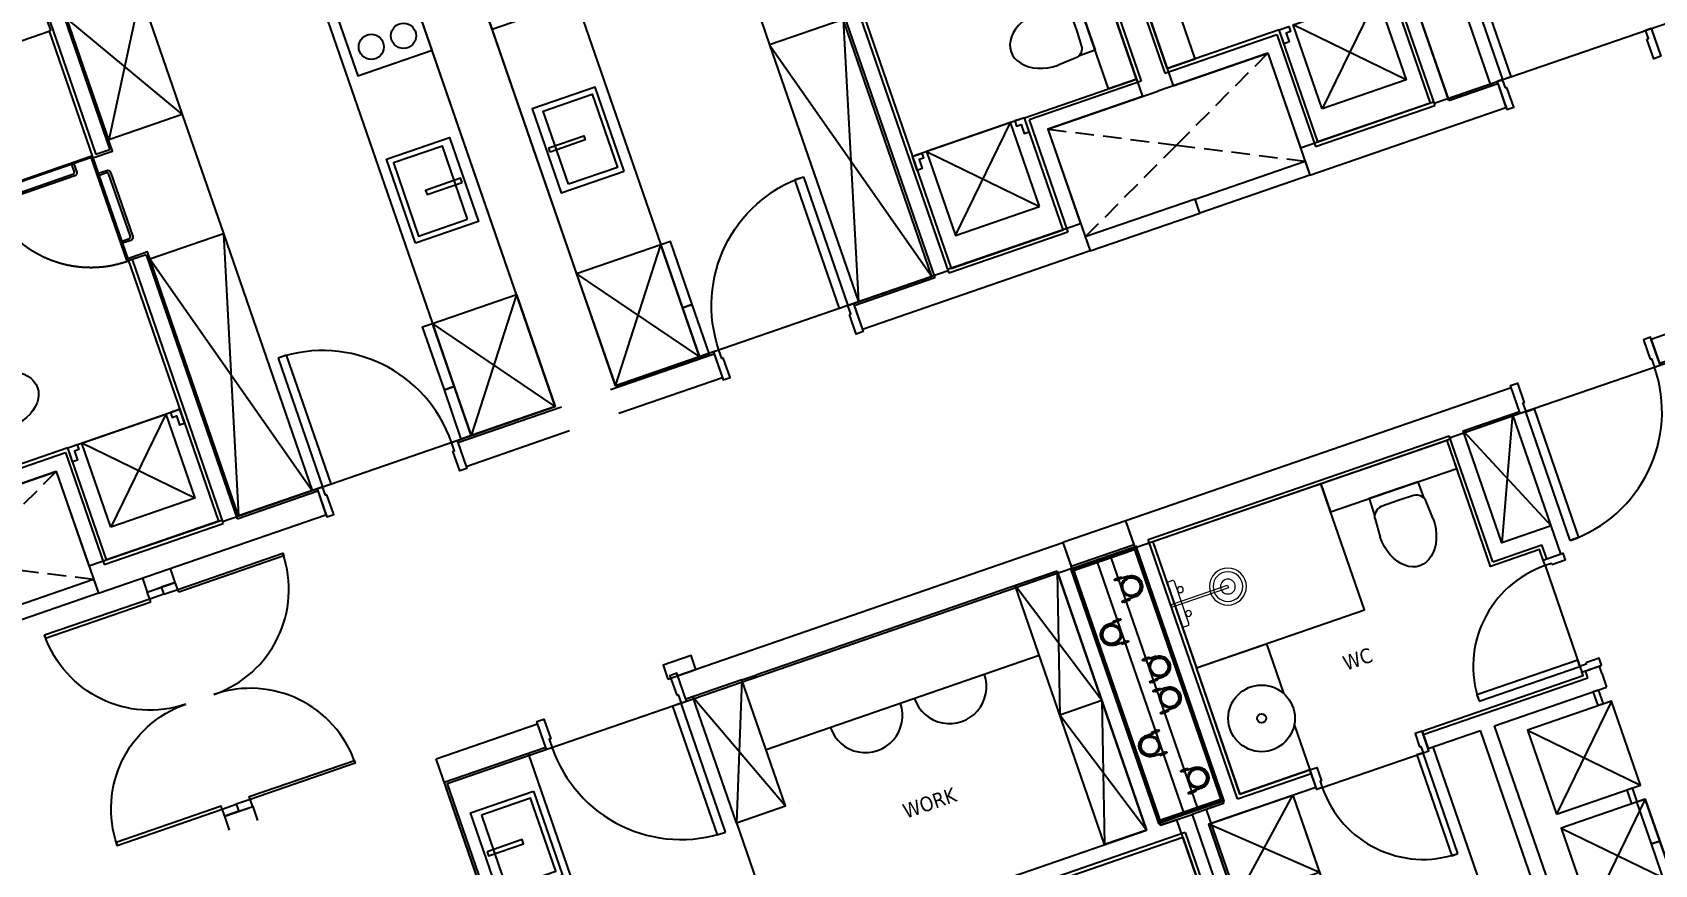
# Model space of a CAD drawing. Header units: millimetres. Extents: x -361699137 to 361252145, y -356478932 to 356523199.
# Drawn here: x 254932 to 265879, y 38979 to 44596 of the extents above; entities that cross this region are included whole.
import ezdxf

# ---------------------------------------------------------------- set-up
doc = ezdxf.new("R2010")
doc.units = ezdxf.units.MM
doc.header["$LTSCALE"] = 100
doc.header["$MEASUREMENT"] = 0
doc.set_wipeout_variables(frame=1)
doc.linetypes.add('ACAD_ISO03W100', pattern=[30, 12, -18])
doc.linetypes.add('HIDDEN', pattern=[0.375, 0.25, -0.125])
for name, color, linetype in [('1-CAPLANH', 4, 'Continuous'), ('1-Chu thich', 4, 'Continuous'), ('1VinaPVC-Text', 9, 'Continuous'), ('A-_FURN----_E-_N', 251, 'Continuous'), ('A-_SANIEQPT_E-_N', 251, 'Continuous'), ('A-ANNO-ROOM', 50, 'Continuous'), ('A-WALL', 11, 'Continuous'), ('IDEA - dim', 251, 'Continuous'), ('KT-Cua', 36, 'Continuous'), ('KT-Khuat', 9, 'HIDDEN'), ('KT-Net manh', 139, 'Continuous'), ('KT-Tuong', 1, 'Continuous'), ('NDT Cap nuoc', 4, 'Continuous')]:
    doc.layers.add(name, color=color, linetype=linetype)
doc.layers.add('A- NOI THAT', color=3, linetype='Continuous', lineweight=9)
doc.layers.add('A-NoiThat', color=39, linetype='Continuous', lineweight=13)
doc.layers.add('dien tich thong thuy', color=3, linetype='Continuous', plot=False)
doc.styles.add('220126_HDN_HBA typical plan$0$211210_HDN_HBA_TYPICAL PLAN CORE OPT 1$0$HBA-Text', font='GOTHIC.TTF')
doc.styles.add('Tahoma', font='tahoma.ttf')

# ---------------------------------------------------------------- blocks, each defined once
blk = doc.blocks.new('A$C1AAC5519')
at = {"layer": 'A-ANNO-ROOM', "insert": (773, 1217), "char_height": 600, "attachment_point": 2, "rotation": 50.4488, "style": '220126_HDN_HBA typical plan$0$211210_HDN_HBA_TYPICAL PLAN CORE OPT 1$0$HBA-Text'}
blk.add_mtext_dynamic_manual_height_columns('S.B1.', width=722857412.87, gutter_width=9766, heights=[0], dxfattribs=at)
blk = doc.blocks.new('A$C418F5BC8')
at = {"layer": 'A-ANNO-ROOM', "insert": (648, 1091), "char_height": 600, "attachment_point": 2, "rotation": 50.4488, "style": '220126_HDN_HBA typical plan$0$211210_HDN_HBA_TYPICAL PLAN CORE OPT 1$0$HBA-Text'}
blk.add_mtext_dynamic_manual_height_columns('SL-S', width=722857412.87, gutter_width=9766, heights=[0], dxfattribs=at)
blk = doc.blocks.new('A$C2A6C5140')
at = {"layer": 'A-ANNO-ROOM', "insert": (731, 1190, 0), "char_height": 600, "attachment_point": 2, "rotation": 50.4488, "style": '220126_HDN_HBA typical plan$0$211210_HDN_HBA_TYPICAL PLAN CORE OPT 1$0$HBA-Text'}
blk.add_mtext_dynamic_manual_height_columns('2-BR', width=722857412.87, gutter_width=9766, heights=[0], dxfattribs=at)
blk = doc.blocks.new('A$C5388591E')
at = {"layer": 'A-ANNO-ROOM', "insert": (894, 842, 0), "char_height": 600, "attachment_point": 2, "rotation": 1.4065, "style": '220126_HDN_HBA typical plan$0$211210_HDN_HBA_TYPICAL PLAN CORE OPT 1$0$HBA-Text'}
blk.add_mtext_dynamic_manual_height_columns('3-BR', width=722857412.87, gutter_width=9766, heights=[0], dxfattribs=at)
blk = doc.blocks.new('A$C21AF0CCA')
at = {"layer": 'A-ANNO-ROOM', "insert": (1198, 815), "char_height": 600, "attachment_point": 2, "rotation": 0.1054, "style": '220126_HDN_HBA typical plan$0$211210_HDN_HBA_TYPICAL PLAN CORE OPT 1$0$HBA-Text'}
blk.add_mtext_dynamic_manual_height_columns('S.B1P.', width=722857412.87, gutter_width=9766, heights=[0], dxfattribs=at)
blk = doc.blocks.new('12')
at = {"layer": 'A-_FURN----_E-_N', "linetype": 'Continuous'}
for points in [[(1895, 4298), (995, 4298), (995, 4098), (1895, 4098)], [(395, 3398), (995, 3398), (995, 2798), (395, 2798)], [(995, 3498), (995, 3430), (959, 3430), (959, 3462), (895, 3462), (895, 3498)]]:
    blk.add_lwpolyline(points, close=True, dxfattribs=at)
at = {"layer": 'IDEA - dim'}
for points in [[(0, 3623), (0, 4408), (100, 4408), (100, 3623)], [(170, 2573), (2005, 2573), (2005, 2273), (170, 2273)], [(125, 2173), (125, 2183), (185, 2183), (185, 2223), (-15, 2223), (-15, 2173)], [(1205, 2183), (185, 2183), (185, 2123), (1205, 2123)], [(125, 1173), (125, 1163), (185, 1163), (185, 1123), (-15, 1123), (-15, 1173)]]:
    blk.add_lwpolyline(points, close=True, dxfattribs=at)
blk.add_lwpolyline([(2055, 2698), (195, 2698), (195, 3498), (995, 3498), (995, 4298), (3695, 4298), (3695, 2698), (2805, 2698)], dxfattribs=at)
at = {"layer": 'KT-Khuat', "ltscale": 5, "extrusion": (2.71928e-09, -1.5929e-08, 1), "elevation": 0}
blk.add_lwpolyline([(870, 3623), (485, 4408), (100, 3623)], dxfattribs=at)
at = {"layer": 'KT-Net manh', "linetype": 'ACAD_ISO03W100', "ltscale": 4}
for p, q in [((395, 2798), (995, 3398)), ((995, 2798), (395, 3398))]:
    blk.add_line(p, q, dxfattribs=at)
at = {"layer": 'KT-Tuong'}
for p, q in [((870, 3623), (870, 4408)), ((9600, 4323), (970, 4323)), ((970, 4323), (970, 3523)), ((870, 3623), (0, 3623)), ((170, 3523), (170, 2673)), ((970, 3523), (170, 3523)), ((2055, 2673), (170, 2673)), ((2055, 2573), (170, 2573))]:
    blk.add_line(p, q, dxfattribs=at)
for points in [[(0, 3623), (0, 2223)], [(170, 2573), (170, 2223), (0, 2223)]]:
    blk.add_lwpolyline(points, dxfattribs=at)
at = {"layer": 'KT-Tuong', "elevation": 0}
blk.add_lwpolyline([(170, 1123), (0, 1123)], dxfattribs=at)
blk = doc.blocks.new('220126_HDN_HBA typical plan$0$210902_YS plan 330pm ver13$0$TOTO-WC-CW822J')
at = {"color": 0}
blk.add_lwpolyline([(-177, -119), (-175, 0), (175, 0), (177, -119)], dxfattribs=at)
blk.add_lwpolyline([(-190, -270), (-183, -145, -0.39087), (-115, -78), (-28, -76, -0.013886), (28, -76), (115, -78, -0.39087), (183, -145), (190, -270)], format="xyb", dxfattribs=at)
blk.add_ellipse((0, -270), major_axis=(0, -270), ratio=0.703704, start_param=4.712389, end_param=7.853982, dxfattribs=at)
blk = doc.blocks.new('cuawc')
at = {"layer": 'IDEA - dim'}
blk.add_lwpolyline([(-760, 0), (-10, 0), (-10, -10), (-760, -10)], close=True, dxfattribs=at)
blk.add_lwpolyline([(-135, -10), (-135, -70, -0.414214), (-155, -90), (-615, -90, -0.414214), (-635, -70), (-635, -10), (-620, -10), (-620, -65, 0.414214), (-610, -75), (-160, -75, 0.414214), (-150, -65), (-150, -10), (-135, -10)], format="xyb", dxfattribs=at)
at = {"layer": 'KT-Cua'}
blk.add_lwpolyline([(-10, -750), (-10, 0), (0, 0), (0, -750)], close=True, dxfattribs=at)
blk.add_lwpolyline([(0, -125), (60, -125, -0.414214), (80, -145), (80, -605, -0.414214), (60, -625), (0, -625), (0, -610), (55, -610, 0.414214), (65, -600), (65, -150, 0.414214), (55, -140), (0, -140), (0, -125)], format="xyb", dxfattribs=at)
at = {"layer": 'KT-Net manh', "linetype": 'ACAD_ISO03W100', "ltscale": 4}
blk.add_arc((-10, 0), 750, 179.9997, 270.7646, dxfattribs=at)
blk = doc.blocks.new('17-23F MEA_1BR (Type-2)$0$1X-LAMP1')
at = {"color": 0, "linetype": 'ByBlock', "lineweight": -2}
for p, q in [((0.033, -0.058), (-0.59, 1.022)), ((0.033, -0.058), (-0.59, 1.022)), ((0.033, 0.058), (-0.59, -1.022)), ((0.033, 0.058), (-0.59, -1.022)), ((-0.067, 0), (1.18, 0)), ((-0.067, 0), (1.18, 0))]:
    blk.add_line(p, q, dxfattribs=at)
at = {"color": 0, "linetype": 'ByBlock', "lineweight": -2, "const_width": 0.0333}
for points in [[(-0.481, 0.833), (-0.582, 1.009)], [(-0.481, 0.833), (-0.582, 1.009)], [(0.962, 0), (1.165, 0)], [(0.962, 0), (1.165, 0)], [(-0.481, -0.833), (-0.582, -1.009)], [(-0.481, -0.833), (-0.582, -1.009)]]:
    blk.add_lwpolyline(points, dxfattribs=at)
at = {"color": 0, "linetype": 'ByBlock', "lineweight": -2}
for radius in [1, 0.867, 0.867, 0.367, 0.367]:
    blk.add_circle((0, 0), radius, dxfattribs=at)
blk = doc.blocks.new('17-23F MEA_1BR (Type-2)$0$IFF-TABLE LAMP')
blk.add_line((40, 192), (40, 207))
at = {"ltscale": 10}
blk.add_lwpolyline([(0, 300), (0, 100)], dxfattribs=at)
blk.add_lwpolyline([(0, 192), (0, 207), (260, 207), (260, 192)], close=True)
blk.add_circle((240, 200), 150)
at = {"layer": 'A- NOI THAT'}
blk.add_line((220, 192), (220, 207), dxfattribs=at)
at = {"ltscale": 10, "xscale": 150.0000000000582, "yscale": 150.0000000000582, "zscale": 1068.863950547171, "rotation": 359.9999999945528}
blk.add_blockref('17-23F MEA_1BR (Type-2)$0$1X-LAMP1', (240, 200), dxfattribs=at)
blk = doc.blocks.new('bk')
at = {"layer": 'IDEA - dim'}
blk.add_lwpolyline([(0, -1378), (50, -1378), (50, 1812), (0, 1812), (0, 1578), (0, 1378)], close=True, dxfattribs=at)
blk.add_lwpolyline([(50, -1338), (65, -1338), (65, 1783), (50, 1783)], dxfattribs=at)
for centre in [(340, 1488), (340, -1053)]:
    blk.add_circle(centre, 225, dxfattribs=at)
blk.add_blockref('17-23F MEA_1BR (Type-2)$0$IFF-TABLE LAMP', (100, 1288), dxfattribs=at)
at = {"layer": 'IDEA - dim', "xscale": -1, "rotation": 180}
blk.add_blockref('17-23F MEA_1BR (Type-2)$0$IFF-TABLE LAMP', (100, -853), dxfattribs=at)
blk.add_wipeout([(2295, 1812), (688, 1812), (688, -1378), (2295, -1378)]).dxf.layer = 'IDEA - dim'
at = {"layer": 'IDEA - dim'}
blk.add_lwpolyline([(688, -1378), (2295, -1378), (2295, 1812), (688, 1812)], close=True, dxfattribs=at)
blk.add_wipeout([(2090, 1147), (2092, 1147), (2094, 1146), (2095, 1144), (2095, 1142), (2095, -708), (2095, -709), (2094, -711), (2092, -712), (2090, -713), (65, -713), (65, -701), (65, -698), (65, -688), (65, -681), (65, -670), (65, -663), (65, 1109), (65, 1117), (65, 1122), (65, 1128), (65, 1131), (65, 1136), (65, 1142), (65, 1147)]).dxf.layer = 'IDEA - dim'
for p, q in [((65, 1122), (2060, 1122)), ((2070, 1112), (2070, -678)), ((2060, -688), (65, -688))]:
    blk.add_line(p, q, dxfattribs=at)
for points in [[(65, 1147), (65, -713), (2090, -713, 0.414214), (2095, -708), (2095, 1142, 0.414214), (2090, 1147)], [(2065, 1097), (2065, -663, -0.414214), (2045, -683), (85, -683, -0.414214), (65, -663), (65, 1097, -0.414214), (85, 1117), (2045, 1117, -0.414214)]]:
    blk.add_lwpolyline(points, format="xyb", close=True, dxfattribs=at)
blk.add_lwpolyline([(954, 1117), (667, -683), (954, -683), (954, 1117)], dxfattribs=at)
for points in [[(131, 1020, 0.032227), (118, 281, 0.69541), (135, 263, -0.068192), (318, 282)], [(328, 995, -0.194778), (148, 1037, 0.69541), (131, 1020, -0.068699), (144, 927)], [(538, 579, -0.024407), (575, 1003, 0.682044), (558, 1021, -0.019119), (351, 999)], [(360, 327, 0.037389), (362, 795, -0.69541), (376, 809, 0.212902), (666, 818, -0.682044), (681, 805, 0.003833), (664, 388)], [(538, 579, 0.037804), (560, 280, -0.682044), (543, 262, 0.015388), (377, 276, 0.015388)], [(663, 456, 0.128337), (681, 298, -0.682044), (668, 283, 0.016516), (473, 299)], [(454, 303, 0.294307), (366, 261, -0.69541), (351, 275, 0.068699), (360, 350)], [(352, 277, 0.001401), (337, 278)], [(131, -585, -0.032227), (118, 154, -0.69541), (135, 172, 0.068192), (318, 153)], [(352, 158, -0.001401), (337, 157)], [(454, 132, -0.294307), (366, 174, 0.69541), (351, 160, -0.068699), (360, 85)], [(538, -144, -0.037804), (560, 155, 0.682044), (543, 173, -0.015388), (377, 159, -0.015388)], [(663, -21, -0.128337), (681, 137, 0.682044), (668, 152, -0.016516), (473, 136)], [(360, 108, -0.037389), (362, -360, 0.69541), (376, -374, -0.212902), (666, -383, 0.682044), (681, -370, -0.003833), (664, 47)], [(538, -144, 0.024407), (575, -568, -0.682044), (558, -586, 0.019119), (351, -564)], [(328, -560, 0.194778), (148, -602, -0.69541), (131, -585, 0.068699), (144, -492)]]:
    blk.add_lwpolyline(points, format="xyb", dxfattribs=at)
for centre, radius, start, end in [((2060, 1112), 10, 0, 90), ((-1856, 412), 2091, 9.4493, 17.0615), ((359, 926), 73.1, 96.326, 166.5214), ((332, 950), 44.8, 89.5238, 188.1185), ((328, 957), 37.4, 82.4958, 89.1324), ((2378, 392), 1927, 161.7731, 168.2987), ((293, 941), 119, 227.9184, 277.1736), ((-292, 496), 730, 347.7769, 24.5532), ((1225, 479), 649, 149.2584, 194.8125), ((484, 602), 176, 357.839, 7.8667), ((449, 521), 217, 327.0324, 2.613), ((602, 457), 61, 297.5596, 351.5321), ((318, 327), 44.8, 171.8815, 270.4762), ((345, 350), 73.1, 193.4786, 263.674), ((479, 358), 59.2, 194.743, 264.9384), ((458, 339), 36.7, 173.4173, 272.2455), ((217, 194), 119, 63.6349, 137.0816), ((217, 241), 119, 222.9184, 296.3651), ((318, 108), 44.8, 89.5238, 188.1185), ((345, 85), 73.1, 96.326, 166.5214), ((479, 77), 59.2, 95.0616, 165.257), ((458, 96), 36.7, 87.7545, 186.5827), ((1225, -44), 649, 165.1875, 210.7416), ((-292, -61), 730, 335.4468, 12.2231), ((602, -22), 61, 8.4679, 62.4404), ((449, -86), 217, 357.387, 32.9676), ((484, -167), 176, 352.1333, 2.161), ((-1856, 23), 2091, 342.9385, 350.5507), ((293, -506), 119, 82.8264, 132.0816), ((2378, 43), 1927, 191.7013, 198.2269), ((359, -491), 73.1, 193.4786, 263.674), ((332, -515), 44.8, 171.8815, 270.4762), ((328, -522), 37.4, 270.8676, 277.5042), ((2060, -678), 10, 270, 0)]:
    blk.add_arc(centre, radius, start, end, dxfattribs=at)
blk = doc.blocks.new('*U204')
at = {"ltscale": 5}
blk.add_lwpolyline([(305, -530), (305, 0), (-305, 0), (-305, -530)], close=True, dxfattribs=at)
for centre in [(-150, -150), (150, -150), (-150, -380), (150, -380)]:
    blk.add_circle(centre, 85, dxfattribs=at)
blk = doc.blocks.new('*U205')
at = {"ltscale": 5}
for points in [[(-300, -450), (300, -450), (300, 0), (-300, 0)], [(-261, -65), (261, -65), (261, -415), (-261, -415)], [(-15, -20), (15, -20), (15, -270), (-15, -270)]]:
    blk.add_lwpolyline(points, close=True, dxfattribs=at)
blk = doc.blocks.new('stdo')
at = {"layer": 'A-_FURN----_E-_N', "linetype": 'Continuous'}
for points in [[(135, -8805), (135, -9705), (335, -9705), (335, -8805)], [(935, -9705), (1003, -9705), (1003, -9741), (971, -9741), (971, -9805), (935, -9805)], [(1035, -10305), (1035, -9705), (1635, -9705), (1635, -10305)], [(1735, -9705), (1668, -9705), (1668, -9741), (1699, -9741), (1699, -9805), (1735, -9805)], [(3535, -10165), (3465, -10165), (3465, -9715), (3535, -9715)], [(4135, -10515), (3535, -10515), (3535, -9715), (4135, -9715)], [(3535, -10515), (3465, -10515), (3465, -10165), (3535, -10165)]]:
    blk.add_lwpolyline(points, close=True, dxfattribs=at)
at = {"layer": 'IDEA - dim'}
for p, q in [((1760, -8645), (1735, -8645)), ((1875, -8680), (2400, -8680)), ((2400, -8680), (2400, -10515)), ((935, -9705), (1735, -9705))]:
    blk.add_line(p, q, dxfattribs=at)
for points in [[(2435, -10515), (1875, -10515), (1875, -8630), (1735, -8630), (1735, -10505), (935, -10505), (935, -9705), (135, -9705), (135, -7005), (1735, -7005), (1735, -7910), (1875, -7910), (1875, -6865), (1745, -6865), (1745, -7005), (1735, -7005)], [(3535, -6865), (3535, -9715)], [(3535, -9715), (4135, -9715)], [(3435, -10530), (3435, -10700)]]:
    blk.add_lwpolyline(points, dxfattribs=at)
for points in [[(1875, -6965), (2400, -6965), (2400, -7830), (1875, -7830)], [(2475, -9595), (2475, -10515), (2535, -10515), (2535, -9595)], [(810, -10700), (25, -10700), (25, -10600), (810, -10600)], [(2485, -10575), (2475, -10575), (2475, -10515), (2435, -10515), (2435, -10715), (2485, -10715)], [(3385, -10575), (3395, -10575), (3395, -10515), (3435, -10515), (3435, -10715), (3385, -10715)]]:
    blk.add_lwpolyline(points, close=True, dxfattribs=at)
blk.add_arc((2475, -10515), 920, 0, 90, dxfattribs=at)
at = {"layer": 'KT-Khuat', "ltscale": 5}
blk.add_lwpolyline([(810, -9830), (25, -10215), (810, -10600)], dxfattribs=at)
at = {"layer": 'KT-Net manh', "linetype": 'ACAD_ISO03W100', "ltscale": 4}
for p, q in [((2400, -7830), (2400, -8680)), ((1635, -10305), (1035, -9705)), ((1635, -9705), (1035, -10305)), ((4135, -10515), (3535, -9715)), ((4135, -9715), (3535, -10515))]:
    blk.add_line(p, q, dxfattribs=at)
at = {"layer": 'KT-Net manh'}
blk.add_lwpolyline([(3435, -10515), (4135, -10515), (4135, -1100), (4150, -1100)], dxfattribs=at)
at = {"layer": 'KT-Net manh', "linetype": 'ACAD_ISO03W100', "ltscale": 4}
for points in [[(1875, -6965), (2400, -7830)], [(2400, -6965), (1875, -7830)], [(2400, -8680), (1875, -10515)], [(1875, -8680), (2400, -10515)]]:
    blk.add_lwpolyline(points, dxfattribs=at)
at = {"layer": 'KT-Tuong'}
for p, q in [((110, -1100), (110, -9730)), ((1760, -6880), (1760, -7895)), ((1860, -6880), (1860, -7895)), ((1860, -7895), (1760, -7895)), ((1760, -8645), (1760, -10530)), ((1860, -8645), (1760, -8645)), ((1860, -8645), (1860, -10530)), ((110, -9730), (910, -9730)), ((910, -9730), (910, -10530)), ((810, -9830), (25, -9830)), ((810, -9830), (810, -10700)), ((910, -10530), (1760, -10530))]:
    blk.add_line(p, q, dxfattribs=at)
for points in [[(1860, -10530), (2435, -10530), (2435, -10700)], [(3435, -10530), (4175, -10530)], [(810, -10700), (2435, -10700)], [(3435, -10700), (4175, -10700)]]:
    blk.add_lwpolyline(points, dxfattribs=at)
at = {"layer": 'A-_SANIEQPT_E-_N', "linetype": 'Continuous', "extrusion": (0, 0, -1), "xscale": -1.000000000000001, "zscale": -1.000000000000001, "rotation": 270}
blk.add_blockref('*U204', (-3605, -7665), dxfattribs=at)
at = {"layer": 'A-_SANIEQPT_E-_N', "linetype": 'Continuous', "xscale": -1, "rotation": 270}
blk.add_blockref('*U205', (4055, -8865), dxfattribs=at)
at = {"layer": 'A-_SANIEQPT_E-_N', "xscale": -1.000000000000001, "rotation": 90}
blk.add_blockref('220126_HDN_HBA typical plan$0$210902_YS plan 330pm ver13$0$TOTO-WC-CW822J', (335, -9255), dxfattribs=at)
at = {"layer": 'IDEA - dim'}
blk.add_blockref('cuawc', (1735, -7895), dxfattribs=at)
blk.add_blockref('bk', (125, -5092), dxfattribs=at)
blk = doc.blocks.new('ong thoat xi')
at = {"layer": '1-Chu thich', "color": 40, "linetype": 'ByBlock'}
for p, q in [((-75.4, 61.7), (-75.4, 65.3)), ((-65.8, 66.9), (-73.8, 66.9)), ((-65.7, 60.2), (-73.8, 60.2)), ((-65.8, 67.4), (-65.8, 59.5)), ((-65.5, 68.7), (-61.8, 68.7)), ((-65.5, 66.1), (-61.9, 66.1)), ((-65.5, 60.8), (-61.9, 60.8)), ((-65.5, 58.2), (-61.8, 58.2)), ((-60.7, 70.1), (-61.5, 70.1)), ((-60.7, 70.1), (-61.5, 70.1)), ((-61.5, 70.1), (-61.5, 56.8)), ((-60.7, 56.8), (-61.5, 56.8)), ((-60.7, 70.1), (-60.7, 56.8)), ((-54.9, 70.1), (-54.1, 70.1)), ((-54.9, 70.1), (-54.9, 56.8)), ((-54.9, 70.1), (-54.1, 70.1)), ((-54.9, 56.8), (-54.1, 56.8)), ((-54.1, 70.1), (-54.1, 56.8)), ((-50.1, 68.7), (-53.8, 68.7)), ((-50.1, 58.2), (-53.8, 58.2)), ((-50.1, 66.1), (-53.7, 66.1)), ((-50.1, 60.8), (-53.7, 60.8)), ((-49.8, 67.4), (-49.8, 59.5)), ((-32.7, 66.9), (-49.8, 66.9)), ((-29.1, 60), (-49.8, 60)), ((1.7, 60), (-41.2, 60)), ((-41.2, 57.9), (-41.2, 60)), ((-41.2, 57.9), (-41.2, 60)), ((-41.2, 57.9), (-41.2, 60)), ((1.7, 57.9), (-41.2, 57.9)), ((-32.7, 60), (-32.7, 66.9)), ((-75.4, -61.9), (-75.4, -65.5)), ((-65.7, -60.4), (-73.8, -60.4)), ((-65.8, -67.1), (-73.8, -67.1)), ((-65.8, -67.6), (-65.8, -59.7)), ((-65.5, -58.4), (-61.8, -58.4)), ((-65.5, -61), (-61.9, -61)), ((-65.5, -66.3), (-61.9, -66.3)), ((-65.5, -68.9), (-61.8, -68.9)), ((-60.7, -57), (-61.5, -57)), ((-61.5, -70.3), (-61.5, -57)), ((-60.7, -70.3), (-61.5, -70.3)), ((-60.7, -70.3), (-61.5, -70.3)), ((-60.7, -70.3), (-60.7, -57)), ((-54.9, -70.3), (-54.9, -57)), ((-54.9, -57), (-54.1, -57)), ((-54.9, -70.3), (-54.1, -70.3)), ((-54.9, -70.3), (-54.1, -70.3)), ((-54.1, -70.3), (-54.1, -57)), ((-50.1, -58.4), (-53.8, -58.4)), ((-50.1, -68.9), (-53.8, -68.9)), ((-50.1, -61), (-53.7, -61)), ((-50.1, -66.3), (-53.7, -66.3)), ((-49.8, -67.6), (-49.8, -59.7)), ((-30.9, -60.2), (-49.8, -60.2)), ((-34.5, -67.1), (-49.8, -67.1)), ((1.7, -58.2), (-41.2, -58.2)), ((-41.2, -58.2), (-41.2, -60.2)), ((-41.2, -58.2), (-41.2, -60.2)), ((1.7, -60.2), (-41.2, -60.2)), ((-34.5, -60.2), (-34.5, -67.1))]:
    blk.add_line(p, q, dxfattribs=at)
for centre, major_axis, start_param, end_param in [((-73.8, 65.3), (1.13, 1.13), 0.811456, 2.360542), ((-73.8, 61.7), (1.1, 1.1), 2.356194, 3.926991), ((-63.4, 67.4), (1.7, -1.7), 3.370391, 4.48359), ((-55.8, 63.4), (7.09, -7.09), 3.657341, 4.196641), ((-63.4, 59.5), (1.7, -1.7), 3.370391, 4.48359), ((-63.9, 67.4), (1.7, -1.7), 0.228799, 1.341997), ((-63.9, 67.4), (1.7, -1.7), 0.228799, 1.341997), ((-71.5, 63.4), (7.09, -7.09), 0.515748, 1.055048), ((-71.5, 63.4), (7.09, -7.09), 0.515748, 1.055048), ((-63.9, 59.5), (1.7, -1.7), 0.228799, 1.341997), ((-63.9, 59.5), (1.7, -1.7), 0.228799, 1.341997), ((-51.7, 67.4), (1.7, 1.7), 1.799595, 2.912794), ((-51.7, 67.4), (1.7, -1.7), 3.370391, 4.48359), ((-44.1, 63.4), (7.09, 7.09), 2.086544, 2.625845), ((-44.1, 63.4), (7.09, 7.09), 2.086544, 2.625845), ((-51.7, 59.5), (1.7, 1.7), 1.799595, 2.912794), ((-51.7, 59.5), (1.7, 1.7), 1.799595, 2.912794), ((-52.2, 67.4), (1.7, -1.7), 0.228799, 1.341997), ((-59.8, 63.4), (7.09, 7.09), -1.055048, -0.515748), ((-52.2, 59.5), (1.7, 1.7), -1.341997, -0.228799), ((0, -0.1), (34.1, -34.1), 0.785398, 7.068583), ((0.3, -0.1), (42.5, -42.5), 5.497787, 8.63938), ((0.3, -0.1), (41, -41), 5.497787, 8.63938), ((-73.8, -61.9), (1.1, 1.1), 0.785398, 2.356194), ((-73.8, -65.5), (1.13, 1.13), 2.351847, 3.900932), ((-63.4, -59.7), (1.7, -1.7), 3.370391, 4.48359), ((-55.8, -63.6), (7.09, 7.09), 2.086544, 2.625845), ((-63.4, -67.6), (1.7, 1.7), 1.799595, 2.912794), ((-63.9, -59.7), (1.7, -1.7), 0.228799, 1.341997), ((-63.9, -59.7), (1.7, -1.7), 0.228799, 1.341997), ((-71.5, -63.6), (7.09, -7.09), 0.515748, 1.055048), ((-71.5, -63.6), (7.09, -7.09), 0.515748, 1.055048), ((-63.9, -67.6), (1.7, -1.7), 0.228799, 1.341997), ((-63.9, -67.6), (1.7, -1.7), 0.228799, 1.341997), ((-51.7, -59.7), (1.7, -1.7), 3.370391, 4.48359), ((-51.7, -59.7), (1.7, -1.7), 3.370391, 4.48359), ((-44.1, -63.6), (7.09, 7.09), 2.086544, 2.625845), ((-44.1, -63.6), (7.09, 7.09), 2.086544, 2.625845), ((-51.7, -67.6), (1.7, 1.7), 1.799595, 2.912794), ((-51.7, -67.6), (1.7, 1.7), 1.799595, 2.912794), ((-52.2, -59.7), (1.7, -1.7), 0.228799, 1.341997), ((-59.8, -63.6), (7.09, -7.09), 0.515748, 1.055048), ((-52.2, -67.6), (1.7, -1.7), 0.228799, 1.341997)]:
    blk.add_ellipse(centre, major_axis=major_axis, ratio=1, start_param=start_param, end_param=end_param, dxfattribs=at)
at = {"layer": '1-Chu thich', "color": 40, "lineweight": -3}
blk.add_ellipse((0, 0), major_axis=(38.9, -38.9), ratio=1, start_param=0.785398, end_param=7.068583, dxfattribs=at)
blk = doc.blocks.new('1800x450')
at = {"layer": '1-CAPLANH', "const_width": 30}
blk.add_lwpolyline([(0, -450), (1800, -450), (1800, 0), (0, 0)], close=True, dxfattribs=at)
at = {"layer": '1-CAPLANH'}
blk.add_lwpolyline([(0, -275), (1800, -275), (1800, -175), (0, -175)], close=True, dxfattribs=at)
at = {"layer": 'NDT Cap nuoc', "extrusion": (0.006363, -0.013098, -0.999894), "zscale": -1.231671554252201}
for p, xscale, yscale, rotation in [((-506, -107, 6), 1.231671554252203, 1.231671554252203, 90.26587940456272), ((-1300, -107, 11), 1.231671554252203, 1.231671554252203, 90.26587940456272), ((-195, -341, 7), 1.231671554252202, 1.231671554252202, 270.3472450279417), ((-767, -340, 9), 1.231671554252202, 1.231671554252202, 270.3472450279417), ((-989, -341, 12), 1.231671554252202, 1.231671554252202, 270.3472450279417), ((-1562, -340, 14), 1.231671554252202, 1.231671554252202, 270.3472450279417)]:
    blk.add_blockref('ong thoat xi', p, dxfattribs=dict(at, xscale=xscale, yscale=yscale, rotation=rotation))
blk = doc.blocks.new('A$C2A980E36')
at = {"ltscale": 0.5}
blk.add_lwpolyline([(-10, 0), (10, 0), (10, 400), (-10, 400)], close=True, dxfattribs=at)
blk.add_lwpolyline([(160, 60), (160, 30, -0.414214), (150, 20), (-150, 20, -0.414214), (-160, 30), (-160, 60, -0.414214), (-150, 70), (150, 70, -0.414214)], format="xyb", close=True, dxfattribs=at)
for centre, radius in [((0, 400), 125), ((0, 400), 100), ((0, 400), 50), ((-85, 90), 20), ((85, 90), 20)]:
    blk.add_circle(centre, radius, dxfattribs=at)
blk = doc.blocks.new('d800')
blk.add_line((760, 70), (40, 70))
for points in [[(40, 790), (40, 70), (85, 70), (85, 790)], [(50, 25), (40, 25), (40, 70), (0, 70), (0, -70), (50, -70)], [(750, 25), (760, 25), (760, 70), (800, 70), (800, -70), (750, -70)]]:
    blk.add_lwpolyline(points, close=True)
blk.add_arc((40, 70), 720, 0, 90)
blk = doc.blocks.new('13')
at = {"color": 1}
blk.add_lwpolyline([(-3200, 200), (-3200, -1100), (0, -1100)], dxfattribs=at)
at = {"layer": 'IDEA - dim'}
for p, q in [((-1070, -2875), (-170, -2875)), ((-670, -5175), (-670, -3225)), ((-1070, -3325), (-1070, -3325)), ((-1095, -5475), (-1095, -5175)), ((-2020, -5575), (-170, -5575)), ((-2020, -5575), (-2020, -5800)), ((-2020, -5800), (-5100, -5800)), ((-2020, -5800), (-5100, -5800)), ((-2020, -6025), (-2020, -5800)), ((-2020, -6025), (-170, -6025)), ((-2120, -6485), (-4120, -6485)), ((-2120, -7485), (-4120, -7485)), ((-1070, -8275), (-1070, -8275)), ((-1970, -8600), (-1970, -8725)), ((-1170, -8600), (-1170, -8725)), ((-1220, -8725), (-1220, -8725)), ((-170, -9775), (0, -9775))]:
    blk.add_line(p, q, dxfattribs=at)
for points in [[(-170, -1100), (-3100, -1100), (-3100, -1700), (-170, -1700)], [(-125, -1875), (-125, -1865), (-185, -1865), (-185, -1825), (15, -1825), (15, -1875)], [(-1105, -2785), (-185, -2785), (-185, -2725), (-1105, -2725)], [(-125, -2775), (-125, -2785), (-185, -2785), (-185, -2825), (15, -2825), (15, -2775)], [(-3395, -3000), (-3395, -3790), (-2145, -3790), (-2145, -5690), (-4245, -5690), (-4245, -3000)], [(-2145, -4690), (-2145, -5690), (-3345, -5690), (-3345, -5140), (-2895, -4690)], [(-170, -5475), (-2020, -5475), (-2020, -5175), (-170, -5175)], [(-2670, -5885), (-2120, -5885), (-2120, -6485), (-2670, -6485), (-2670, -5885)], [(-195, -7350), (-195, -6150), (-1095, -6150), (-1095, -7350)], [(-195, -8250), (-195, -7350), (-395, -7350), (-395, -8250)], [(-3520, -8125), (-3520, -8725), (-2920, -8725), (-2920, -8125)], [(-2820, -8125), (-2820, -8725), (-2220, -8725), (-2220, -8125)], [(-2820, -8665), (-2920, -8665), (-2920, -8629), (-2820, -8629)], [(-2120, -8665), (-2220, -8665), (-2220, -8629), (-2120, -8629)], [(-3220, -8665), (-3220, -8725), (-3520, -8725), (-3520, -8665)], [(-2920, -8665), (-2920, -8725), (-3220, -8725), (-3220, -8665)], [(-1105, -8815), (-185, -8815), (-185, -8875), (-1105, -8875)], [(-125, -8825), (-125, -8815), (-185, -8815), (-185, -8775), (15, -8775), (15, -8825)], [(-125, -9725), (-125, -9735), (-185, -9735), (-185, -9775), (15, -9775), (15, -9725)]]:
    blk.add_lwpolyline(points, close=True, dxfattribs=at)
for points in [[(-1070, -2875), (-1070, -3225), (-170, -3225), (-170, -2825)], [(-1170, -8600), (-1095, -8600), (-1095, -8250), (-195, -8250), (-195, -6150), (-1995, -6150), (-1995, -6650)], [(-1672, -6650), (-1995, -6650), (-1995, -6150), (-1095, -6150), (-1095, -6650), (-1448, -6650)], [(-1995, -7450), (-1995, -8600), (-1970, -8600)]]:
    blk.add_lwpolyline(points, dxfattribs=at)
for radius in [225, 30]:
    blk.add_circle((-1560, -6455), radius, dxfattribs=at)
for centre, radius, start, end in [((-185, -2785), 920, 90, 180), ((-670, -3934), 250, 90, 270), ((-670, -4534), 250, 90, 270), ((-185, -8815), 920, 180, 270)]:
    blk.add_arc(centre, radius, start, end, dxfattribs=at)
at = {"layer": 'KT-Net manh', "linetype": 'ACAD_ISO03W100', "ltscale": 4}
for p, q in [((-1070, -2875), (-2020, -2875)), ((-170, -3225), (-1070, -2875)), ((-170, -2875), (-1070, -3225)), ((-2020, -5475), (-1095, -5175)), ((-1095, -5475), (-2020, -5175)), ((-1095, -5475), (-170, -5175)), ((-170, -5475), (-1095, -5175)), ((-2670, -5885), (-2120, -6485)), ((-2670, -6485), (-2120, -5885)), ((-2920, -8125), (-3520, -8725)), ((-2920, -8725), (-3520, -8125)), ((-2220, -8125), (-2820, -8725)), ((-2220, -8725), (-2820, -8125)), ((-170, -8375), (-970, -8725)), ((-170, -8725), (-970, -8375))]:
    blk.add_line(p, q, dxfattribs=at)
at = {"layer": 'KT-Tuong'}
for p, q in [((-170, -1825), (-170, -1100)), ((0, -1100), (0, -1825)), ((-170, -1825), (0, -1825)), ((0, -2825), (0, -5575)), ((-170, -3225), (-170, -3325)), ((-170, -5475), (-170, -3325)), ((-2020, -3665), (-2020, -5475)), ((-2120, -5715), (-2120, -3765)), ((-2020, -5475), (-170, -5475)), ((-2120, -5715), (-4270, -5715)), ((-2120, -5885), (-5100, -5885)), ((-2120, -6650), (-2120, -5885)), ((-2020, -6125), (-170, -6125)), ((-2020, -6125), (-2020, -6650)), ((-170, -6125), (-170, -8275)), ((0, -8775), (0, -6025)), ((-1995, -6650), (-2120, -6650)), ((-1995, -7450), (-2120, -7450)), ((-2020, -7450), (-2020, -8625)), ((-2120, -7925), (-2120, -8725)), ((-1070, -8275), (-170, -8275)), ((-1070, -8275), (-1070, -8625)), ((-2020, -8625), (-1970, -8625)), ((-1170, -8625), (-1070, -8625)), ((-2020, -8725), (-2120, -8725)), ((-2020, -8725), (-2020, -8725)), ((-2020, -8725), (-1970, -8725)), ((-1170, -8725), (-170, -8725))]:
    blk.add_line(p, q, dxfattribs=at)
for points in [[(0, -5575), (-1995, -5575), (-1995, -6025), (0, -6025)], [(-2120, -7450), (-2120, -7825)], [(-3720, -8625), (-3720, -7825), (-2120, -7825)], [(-3620, -8725), (-3620, -7925), (-2120, -7925)], [(-970, -8725), (-970, -8375), (-170, -8375), (-170, -8775)]]:
    blk.add_lwpolyline(points, dxfattribs=at)
for points in [[(0, -6025), (0, -5575), (-170, -5575), (-170, -6025)], [(0, -9950), (0, -9775), (-170, -9775), (-170, -9950), (-1170, -9950), (-1170, -11425), (-1070, -11425), (-1070, -10050), (-100, -10050), (-100, -11425), (0, -11425)]]:
    blk.add_lwpolyline(points, close=True, dxfattribs=at)
at = {"layer": '1-CAPLANH'}
blk.add_blockref('1800x450', (-1995, -5575), dxfattribs=at)
at = {"layer": 'A-NoiThat', "xscale": -1, "rotation": 179.9999999999999}
blk.add_blockref('A$C2A980E36', (-645, -6130), dxfattribs=at)
at = {"layer": 'IDEA - dim', "xscale": -0.9999999999999998}
blk.add_blockref('*U205', (-720, -1200), dxfattribs=at)
at = {"layer": 'IDEA - dim', "rotation": 90}
blk.add_blockref('d800', (-2065, -7450), dxfattribs=at)
at = {"layer": 'IDEA - dim', "xscale": -1.000000000000001, "rotation": 270}
blk.add_blockref('220126_HDN_HBA typical plan$0$210902_YS plan 330pm ver13$0$TOTO-WC-CW822J', (-395, -7800), dxfattribs=at)
at = {"layer": 'IDEA - dim'}
blk.add_blockref('d800', (-1970, -8670), dxfattribs=at)
at = {"layer": '1VinaPVC-Text', "style": 'Tahoma'}
for s, p in [('WORK', (-1418, -3966)), ('WC', (-1443, -7099))]:
    blk.add_text(s, height=100, rotation=270, dxfattribs=at).set_placement(p)
blk = doc.blocks.new('P150')
for points in [[(-1.53, 0.1), (-1.55, 0.1), (-1.55, 0.85), (-1.53, 0.85)], [(-0.05, 0.1), (-0.07, 0.1), (-0.07, 0.85), (-0.05, 0.85)], [(-1.6, 0), (-1.55, 0), (-1.55, 0.1), (-1.6, 0.1)], [(-0.05, 0), (0, 0), (0, 0.1), (-0.05, 0.1)]]:
    blk.add_lwpolyline(points, close=True)
for centre, start, end in [((-1.55, 0.1), 0, 90), ((-0.05, 0.1), 90, 180)]:
    blk.add_arc(centre, 0.75, start, end)

msp = doc.modelspace()

# ---------------------------------------------------------------- linework, layer by layer
at = {"layer": 'A-WALL', "extrusion": (-3.02681e-06, 2.42543e-06, 1), "elevation": -0.7}
msp.add_lwpolyline([(259220.3, 40230.4), (259409.4, 40295.7), (259376.7, 40390.2), (259187.7, 40324.9)], close=True, dxfattribs=at)
at = {"layer": 'KT-Tuong', "elevation": 0}
msp.add_lwpolyline([(256262, 39211.6), (256229.4, 39306.2), (256418.5, 39371.4), (256451.1, 39276.9)], dxfattribs=at)

# ---------------------------------------------------------------- block references
at = {"layer": 'A-ANNO-ROOM'}
for p in [(-259643.7, 30107.5, 0), (-265285.3, 28918.9, 0), (-245554.4, 25356.8, 0), (-227992.2, 24030.2, 0), (-256709.5, 21832.9, 0), (-262170.1, 20336.7, 0), (-227340, 20267.8, 0), (-224467.8, 15310.1, 0)]:
    msp.add_blockref('A$C21AF0CCA', p, dxfattribs=at)
at = {"layer": 'dien tich thong thuy'}
for name, p, rotation in [('A$C2A6C5140', (-231902.2, 41866.7, 0), 310.9576437198666), ('A$C2A6C5140', (-223136.1, 38294.9, 0), 310.9576437198666), ('A$C2A6C5140', (-179022.3, 13510.4, 0), 310.9576437198666), ('A$C2A6C5140', (-199561.1, 2743, 0), 310.9576437198666), ('A$C2A6C5140', (-176749.4, 2773.7, 0), 310.9576437198666), ('A$C2A6C5140', (-192735.1, 2545.1, 0), 310.9576437198666), ('A$C418F5BC8', (-243956.4, 39603.9, 0), 309.6632197063607), ('A$C418F5BC8', (-248126.4, 37597.1, 0), 309.6632197063607), ('A$C418F5BC8', (-251890.4, 36548.6, 0), 309.6632197063607), ('A$C418F5BC8', (-255839.4, 34945, 0), 309.6632197063607), ('A$C1AAC5519', (-240877.1, 28052.6, 0), 309.6566028083925), ('A$C1AAC5519', (-219521.6, 27682.2, 0), 309.6566028083925), ('A$C1AAC5519', (-217651.9, 24628, 0), 309.6566028083925), ('A$C1AAC5519', (-267764, 19262.7, 0), 309.6566028083925), ('A$C418F5BC8', (-223053.1, 10712.7, 0), 309.6632197063607), ('A$C1AAC5519', (-213503.8, 3324.6, -0.3), 309.6566028083925), ('A$C1AAC5519', (-207798.7, 3064.6, 0), 309.6566028083925), ('A$C1AAC5519', (-184128.2, 2786.5, 0), 309.6566028083925)]:
    msp.add_blockref(name, p, dxfattribs=dict(at, rotation=rotation))
for p in [(-273086, 28673.9, 0), (-220441.7, 3035.2, 0)]:
    msp.add_blockref('A$C5388591E', p, dxfattribs=at)

# ---------------------------------------------------------------- next in the draw order: block references
at = {"layer": 'IDEA - dim', "extrusion": (-1.41695e-08, -7.76877e-09, 1), "rotation": 109.0471379200311}
msp.add_blockref('12', (266977.6, 44815.4, 0), dxfattribs=at)

# ---------------------------------------------------------------- next in the draw order: block references
at = {"layer": 'IDEA - dim', "extrusion": (1.04819e-08, 9.63592e-09, 1), "xscale": -1, "rotation": 19.04713796062437}
msp.add_blockref('stdo', (259343, 53499.3, 0), dxfattribs=at)

# ---------------------------------------------------------------- next in the draw order: linework, layer by layer
at = {"layer": 'dien tich thong thuy', "elevation": 0}
msp.add_lwpolyline([(266635.9, 44893.2), (265712.2, 47568.4), (265901.3, 47633.7), (264409.2, 51951.1, 0.4138343), (262122.1, 53065.2), (259843, 52280.8), (261699.9, 46902.3), (261709.4, 46905.6), (262631.3, 44235.3), (263269.4, 44455.5), (263489.6, 43817.5), (264387.6, 44127.5), (264390.9, 44118.1)], format="xyb", close=True, dxfattribs=at)
msp.add_lwpolyline([(264502.1, 41850.2), (262375.3, 41115.9), (262970.9, 39390.8), (262852.7, 39350.1), (263852.9, 36453), (263961.6, 36490.6), (264874.5, 33843.4), (267328.4, 34690.6), (267451.2, 34733), (269975.1, 35604.3), (267751, 42046.2), (266465.5, 41602.4), (266176.7, 42438.9), (265902.5, 42344.3), (264985.6, 42027.7), (264498.8, 41859.7), (264502.1, 41850.2)], dxfattribs=at)

# ---------------------------------------------------------------- next in the draw order: block references
at = {"layer": 'IDEA - dim', "rotation": 19.04713825936294}
msp.add_blockref('stdo', (251119.3, 50660.1, 0), dxfattribs=at)

# ---------------------------------------------------------------- next in the draw order: linework, layer by layer
at = {"layer": 'dien tich thong thuy', "elevation": 0}
for points in [[(256777.2, 48260.4), (255858.6, 50921.1), (259649.1, 52229.7), (261510.9, 46837.1), (261501.4, 46833.8), (262423.4, 44163.5), (261785.3, 43943.2), (262005.6, 43305.1), (261107.6, 42995.1), (261110.9, 42985.7), (258865.9, 42210.6), (257942.3, 44885.8)], [(256370.8, 48120), (255457.1, 50766.6), (251666.6, 49457.9), (253523.5, 44079.4), (253533, 44082.7), (254454.9, 41412.4), (255092.9, 41632.7), (255313.2, 40994.6), (256211.2, 41304.6), (256214.5, 41295.2), (258459.4, 42070.3), (257535.8, 44745.5)]]:
    msp.add_lwpolyline(points, dxfattribs=at)
msp.add_lwpolyline([(263388.5, 37154.7), (262654.2, 39281.5), (262545.5, 39244), (261946.7, 40978.5), (259333, 40076.2), (258416.1, 39759.6), (257730.8, 39523), (258719.7, 36658.9), (257679.9, 36299.9), (258779.6, 33114.6), (258968.7, 33179.7), (259882.5, 30533), (262382.7, 31396.2), (262505.6, 31438.6), (264958.5, 32285.5), (263555.1, 36350.3), (263663.9, 36387.6), (263397.9, 37158)], close=True, dxfattribs=at)
at = {"layer": 'KT-Tuong', "elevation": 0}
msp.add_lwpolyline([(255674.6, 40913.1), (255707.3, 40818.6), (255896.3, 40883.8), (255863.7, 40978.4)], dxfattribs=at)

# ---------------------------------------------------------------- next in the draw order: block references
at = {"layer": 'IDEA - dim', "rotation": 109.0471379536515}
msp.add_blockref('13', (256616.5, 39334, 0), dxfattribs=at)
at = {"layer": 'KT-Cua', "extrusion": (-4.6625e-06, -2.89302e-06, -1), "xscale": -1000.000000000008, "yscale": 1000.000000000008, "zscale": -1000.000000000008, "rotation": 70.95286205449098}
msp.add_blockref('P150', (-256323.9, 39338.8, -1.3), dxfattribs=at)
at = {"layer": 'KT-Cua', "extrusion": (5.45424e-06, 5.99768e-07, -1), "xscale": 1000.000000000008, "yscale": 1000.000000000008, "zscale": -1000.000000000002, "rotation": 250.9528619635044}
msp.add_blockref('P150', (-256323.9, 39338.8, 1.4), dxfattribs=at)

# ---------------------------------------------------------------- next in the draw order: block references
at = {"layer": 'IDEA - dim', "extrusion": (-1.41695e-08, -7.76877e-09, 1), "rotation": 109.0471379200311}
msp.add_blockref('12', (266977.6, 44815.4, 0), dxfattribs=at)

# ---------------------------------------------------------------- next in the draw order: block references
at = {"layer": 'IDEA - dim', "extrusion": (1.04819e-08, 9.63592e-09, 1), "xscale": -1, "rotation": 19.04713796062437}
msp.add_blockref('stdo', (259343, 53499.3, 0), dxfattribs=at)

# ---------------------------------------------------------------- next in the draw order: linework, layer by layer
at = {"layer": 'dien tich thong thuy', "elevation": 0}
msp.add_lwpolyline([(266635.9, 44893.2), (265712.2, 47568.4), (265901.3, 47633.7), (264409.2, 51951.1, 0.4138343), (262122.1, 53065.2), (259843, 52280.8), (261699.9, 46902.3), (261709.4, 46905.6), (262631.3, 44235.3), (263269.4, 44455.5), (263489.6, 43817.5), (264387.6, 44127.5), (264390.9, 44118.1)], format="xyb", close=True, dxfattribs=at)
msp.add_lwpolyline([(264502.1, 41850.2), (262375.3, 41115.9), (262970.9, 39390.8), (262852.7, 39350.1), (263852.9, 36453), (263961.6, 36490.6), (264874.5, 33843.4), (267328.4, 34690.6), (267451.2, 34733), (269975.1, 35604.3), (267751, 42046.2), (266465.5, 41602.4), (266176.7, 42438.9), (265902.5, 42344.3), (264985.6, 42027.7), (264498.8, 41859.7), (264502.1, 41850.2)], dxfattribs=at)

# ---------------------------------------------------------------- next in the draw order: block references
at = {"layer": 'IDEA - dim', "rotation": 19.04713825936294}
msp.add_blockref('stdo', (251119.3, 50660.1, 0), dxfattribs=at)

# ---------------------------------------------------------------- next in the draw order: linework, layer by layer
at = {"layer": 'dien tich thong thuy', "elevation": 0}
for points in [[(256777.2, 48260.4), (255858.6, 50921.1), (259649.1, 52229.7), (261510.9, 46837.1), (261501.4, 46833.8), (262423.4, 44163.5), (261785.3, 43943.2), (262005.6, 43305.1), (261107.6, 42995.1), (261110.9, 42985.7), (258865.9, 42210.6), (257942.3, 44885.8)], [(256370.8, 48120), (255457.1, 50766.6), (251666.6, 49457.9), (253523.5, 44079.4), (253533, 44082.7), (254454.9, 41412.4), (255092.9, 41632.7), (255313.2, 40994.6), (256211.2, 41304.6), (256214.5, 41295.2), (258459.4, 42070.3), (257535.8, 44745.5)]]:
    msp.add_lwpolyline(points, dxfattribs=at)
msp.add_lwpolyline([(263388.5, 37154.7), (262654.2, 39281.5), (262545.5, 39244), (261946.7, 40978.5), (259333, 40076.2), (258416.1, 39759.6), (257730.8, 39523), (258719.7, 36658.9), (257679.9, 36299.9), (258779.6, 33114.6), (258968.7, 33179.7), (259882.5, 30533), (262382.7, 31396.2), (262505.6, 31438.6), (264958.5, 32285.5), (263555.1, 36350.3), (263663.9, 36387.6), (263397.9, 37158)], close=True, dxfattribs=at)

# ---------------------------------------------------------------- next in the draw order: block references
at = {"layer": 'IDEA - dim', "rotation": 109.0471379536515}
msp.add_blockref('13', (256616.5, 39334, 0), dxfattribs=at)

doc.saveas('drawing.dxf')
